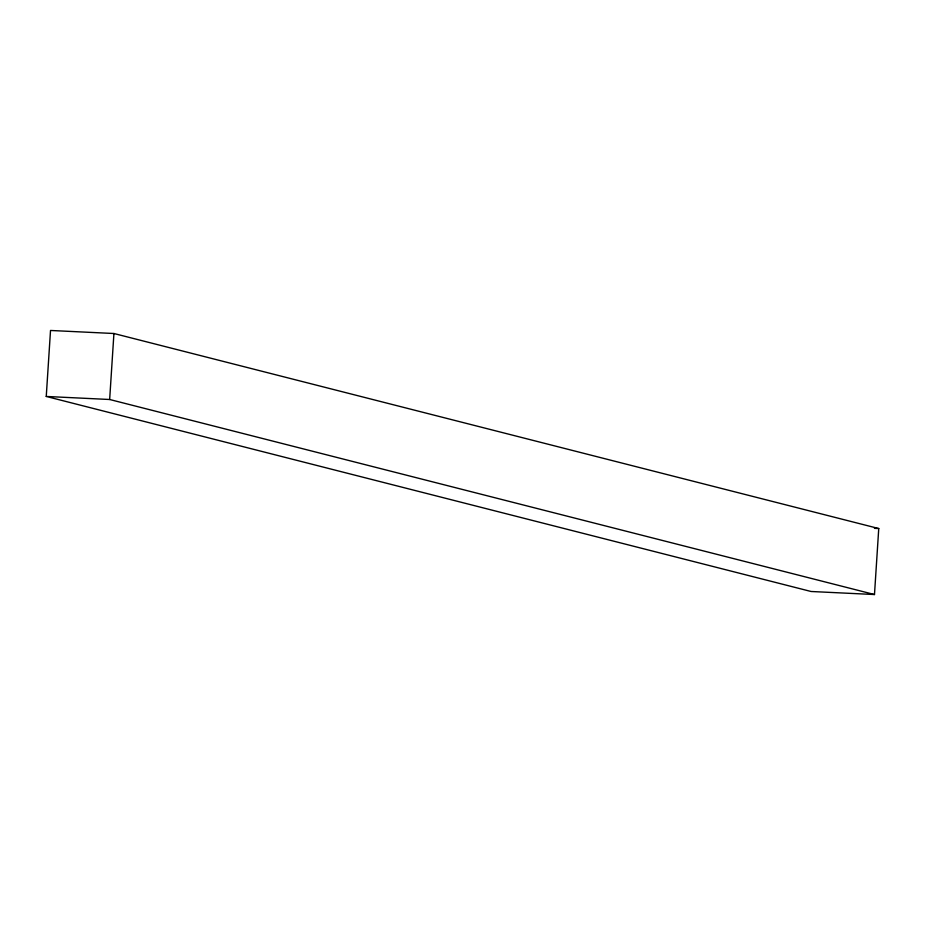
<?xml version="1.0" encoding="UTF-8"?>
<svg xmlns="http://www.w3.org/2000/svg" width="925" height="925" viewBox="0 0 925 925"><rect width="100%" height="100%" fill="white"/><g stroke="black" fill="none" stroke-linecap="round" stroke-linejoin="round"><path stroke-width="1.39" d="M46.25 396.455L50.517 330.468L113.925 333.509L878.75 528.545L874.483 594.532L811.075 591.491L46.25 396.455L109.659 399.496L874.483 594.532M109.659 399.496L113.925 333.509M874.426 528.337L878.75 528.545"/></g></svg>
